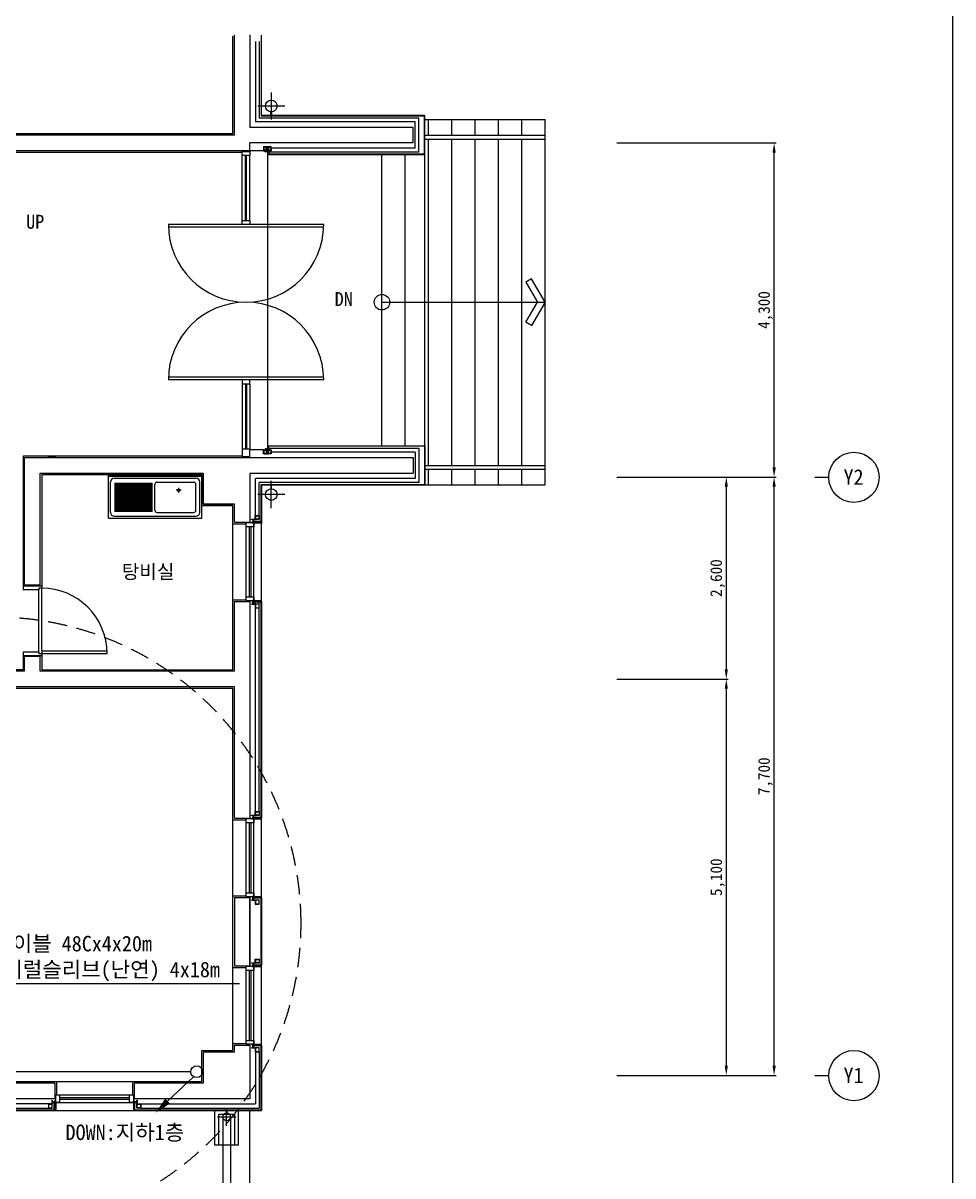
# Model space of a CAD drawing. Header units: millimetres. Extents: x -3836 to 39287, y 33494 to 72930.
# Drawn here: x 23993 to 35964, y 47295 to 62132 of the extents above; entities that cross this region are included whole.
import ezdxf
from ezdxf.enums import TextEntityAlignment as Align

# ---------------------------------------------------------------- set-up
doc = ezdxf.new("R2010")
doc.units = ezdxf.units.MM
doc.linetypes.add('HIDDEN', pattern=[0.375, 0.25, -0.125])
for name, color, linetype in [('ED-LINE-SYMB', 3, 'Continuous'), ('TN-LEAT', 3, 'Continuous'), ('TN-TABL-LIN1', 4, 'Continuous'), ('TZ-BASE', 253, 'Continuous'), ('TZ-DIMS', 1, 'Continuous'), ('TZ-LEAL', 1, 'Continuous'), ('TZ-LEAT', 3, 'Continuous')]:
    doc.layers.add(name, color=color, linetype=linetype)
doc.layers.add('TX-PAPR', color=2, linetype='Continuous', plot=False)
doc.styles.get("Standard").update_dxf_attribs({"font": 'GulimChe.ttf'})
doc.dimstyles.new('D50', dxfattribs={"dimscale": 50, "dimtxt": 3, "dimasz": 2.5, "dimexe": 0.5, "dimexo": 0.5, "dimgap": 0.5, "dimtad": 1, "dimdec": 0, "dimzin": 1, "dimdsep": 46, "dimlunit": 6, "dimtxsty": 'Standard', "dimcen": 1, "dimclrd": 1, "dimclre": 1, "dimclrt": 3, "dimadec": 0, "dimazin": 0, "dimtfac": 1, "dimtdec": 0, "dimtix": 1, "dimtmove": 2, "dimatfit": 3, "dimfxl": 0, "dimtvp": 2, "dimlwd": -1, "dimlwe": -1, "dimarcsym": 0})

# ---------------------------------------------------------------- blocks, each defined once
blk = doc.blocks.new('*D1906')
at = {"layer": 'DEFPOINTS', "color": 0, "ltscale": 0.1}
for p in [(31614, 56289), (33662, 56289), (31614, 48589)]:
    blk.add_point(p, dxfattribs=at)
at = {"layer": 'TZ-DIMS', "color": 1, "ltscale": 0.1}
for p, q in [((31639, 56289), (33687, 56289)), ((33662, 48714), (33662, 56164)), ((31639, 48589), (33687, 48589))]:
    blk.add_line(p, q, dxfattribs=at)
for points in [[(33641, 56164), (33683, 56164), (33662, 56289)], [(33641, 48714), (33683, 48714), (33662, 48589)]]:
    blk.add_solid(points, dxfattribs=at)
at = {"layer": 'TZ-DIMS', "color": 3, "ltscale": 0.1, "insert": (33551, 52439), "char_height": 150, "attachment_point": 5, "rotation": 90}
blk.add_mtext('7,700', dxfattribs=at)
blk = doc.blocks.new('*D1907')
at = {"layer": 'DEFPOINTS', "color": 0, "ltscale": 0.1}
for p in [(31614, 60589), (33662, 60589), (31614, 56289)]:
    blk.add_point(p, dxfattribs=at)
at = {"layer": 'TZ-DIMS', "color": 1, "ltscale": 0.1}
for p, q in [((31639, 60589), (33687, 60589)), ((33662, 56414), (33662, 60464)), ((31639, 56289), (33687, 56289))]:
    blk.add_line(p, q, dxfattribs=at)
for points in [[(33641, 60464), (33683, 60464), (33662, 60589)], [(33641, 56414), (33683, 56414), (33662, 56289)]]:
    blk.add_solid(points, dxfattribs=at)
at = {"layer": 'TZ-DIMS', "color": 3, "ltscale": 0.1, "insert": (33551, 58439), "char_height": 150, "attachment_point": 5, "rotation": 90}
blk.add_mtext('4,300', dxfattribs=at)
blk = doc.blocks.new('*D1918')
at = {"layer": 'DEFPOINTS', "color": 0, "ltscale": 0.1}
for p in [(31614, 56289), (31614, 53689), (33046, 53689)]:
    blk.add_point(p, dxfattribs=at)
at = {"layer": 'TZ-DIMS', "color": 1, "ltscale": 0.1}
for p, q in [((31639, 56289), (33071, 56289)), ((33046, 56164), (33046, 53814)), ((31639, 53689), (33071, 53689))]:
    blk.add_line(p, q, dxfattribs=at)
for points in [[(33026, 56164), (33067, 56164), (33046, 56289)], [(33026, 53814), (33067, 53814), (33046, 53689)]]:
    blk.add_solid(points, dxfattribs=at)
at = {"layer": 'TZ-DIMS', "color": 3, "ltscale": 0.1, "insert": (32935, 54989), "char_height": 150, "attachment_point": 5, "rotation": 90}
blk.add_mtext('2,600', dxfattribs=at)
blk = doc.blocks.new('*D1919')
at = {"layer": 'DEFPOINTS', "color": 0, "ltscale": 0.1}
for p in [(31614, 53689), (33046, 48589), (33046, 48589)]:
    blk.add_point(p, dxfattribs=at)
at = {"layer": 'TZ-DIMS', "color": 1, "ltscale": 0.1}
for p, q in [((31639, 53689), (33071, 53689)), ((33046, 53564), (33046, 48714))]:
    blk.add_line(p, q, dxfattribs=at)
for points in [[(33026, 53564), (33067, 53564), (33046, 53689)], [(33026, 48714), (33067, 48714), (33046, 48589)]]:
    blk.add_solid(points, dxfattribs=at)
at = {"layer": 'TZ-DIMS', "color": 3, "ltscale": 0.1, "insert": (32935, 51139), "char_height": 150, "attachment_point": 5, "rotation": 90}
blk.add_mtext('5,100', dxfattribs=at)
blk = doc.blocks.new('EZUT121')
at = {"color": 0, "linetype": 'ByBlock', "lineweight": -2}
blk.add_line((-0.36, -0.53), (-4.12, -4.08), dxfattribs=at)
blk.add_lwpolyline([(-4.4, -4.4, 0, 0.745, 0), (-3.12, -3.14, 0.745, 0.745, 0)], format="xyseb", dxfattribs=at)
blk.add_circle((0, 0), 0.635, dxfattribs=at)

msp = doc.modelspace()

# ---------------------------------------------------------------- linework, layer by layer
at = {"layer": 'TN-TABL-LIN1', "flags": 128}
msp.add_lwpolyline([(26152.5, 48636.1), (20978.5, 48636.1, -0.4142136), (20928.5, 48686.1), (20928.5, 49251.4)], format="xyb", dxfattribs=at)
at = {"layer": 'TX-PAPR'}
msp.add_lwpolyline([(-3835.8, 41684.2), (35964.2, 41684.2), (35964.2, 67484.2), (-3835.8, 67484.2)], close=True, dxfattribs=at)
at = {"layer": 'TZ-BASE'}
for p, q in [((26693.5, 60709.4), (26693.1, 61965.4)), ((26713.5, 60689.4), (26713.1, 61979.4)), ((26913.1, 61979.4), (26913.5, 60789.4)), ((26983.5, 61894.4), (26983.9, 60859.4)), ((27033.5, 61894.4), (27033.9, 60909.4)), ((27059.1, 61970.4), (27059.5, 60937)), ((27063.5, 60941), (27063.1, 61974.4)), ((27188.5, 61239.4), (27188.5, 60889.4)), ((27363.5, 61064.4), (27013.5, 61064.4)), ((29039.5, 60859.4), (26983.9, 60859.4)), ((29089.5, 60909.4), (27033.9, 60909.4)), ((27059.5, 60937), (29159.5, 60937)), ((27063.5, 60941), (29163.5, 60941)), ((29039.5, 60522.6), (29039.5, 60859.4)), ((29089.5, 60472.6), (29089.5, 60909.4)), ((29159.5, 60445), (29159.5, 60937)), ((29159.5, 60889.4), (30713.5, 60889.4)), ((29163.5, 60441), (29163.5, 60941)), ((29213.5, 60689.4), (29213.5, 60889.4)), ((29513.5, 60689.4), (29513.5, 60889.4)), ((29813.5, 60689.4), (29813.5, 60889.4)), ((30113.5, 60689.4), (30113.5, 60889.4)), ((30413.5, 60689.4), (30413.5, 60889.4)), ((30713.5, 56189.4), (30713.5, 60889.4)), ((16913.5, 60709.4), (26693.5, 60709.4)), ((26713.5, 60689.4), (16923.5, 60689.4)), ((29013.5, 60789.4), (26913.5, 60789.4)), ((29013.5, 60589.4), (29013.5, 60789.4)), ((29163.5, 60689.4), (30713.5, 60689.4)), ((29013.5, 60589.4), (26913.5, 60589.4)), ((26913.5, 60489.4), (26913.5, 60589.4)), ((27188.8, 60539.4), (27088.8, 60539.4)), ((27088.8, 60539.4), (27088.8, 60489.4)), ((27090.8, 60519.4), (27090.8, 60539.4)), ((27090.8, 60539.4), (27110.8, 60539.4)), ((27090.8, 60537.4), (27090.8, 60491.4)), ((27110.8, 60536.4), (27093.8, 60536.4)), ((27093.8, 60536.4), (27093.8, 60519.4)), ((27110.8, 60539.4), (27110.8, 60536.4)), ((27124.7, 60476), (27124.7, 60539.4)), ((27124.7, 60539.4), (27152.9, 60539.4)), ((27151.3, 60537.8), (27126.3, 60537.8)), ((27126.3, 60537.8), (27126.3, 60474.4)), ((27138.8, 60539.4), (27138.8, 56591)), ((27151.3, 60474.4), (27151.3, 60537.8)), ((27152.9, 60539.4), (27152.9, 60476)), ((27186.8, 60539.4), (27166.8, 60539.4)), ((27166.8, 60539.4), (27166.8, 60536.4)), ((27166.8, 60536.4), (27183.8, 60536.4)), ((27183.8, 60536.4), (27183.8, 60519.4)), ((27186.8, 60519.4), (27186.8, 60539.4)), ((27186.8, 60491.4), (27186.8, 60537.4)), ((27188.8, 60489.4), (27188.8, 60539.4)), ((29163.5, 60639.4), (30713.5, 60639.4)), ((29213.5, 56439.4), (29213.5, 60639.4)), ((29513.5, 56439.4), (29513.5, 60639.4)), ((29813.5, 56439.4), (29813.5, 60639.4)), ((30113.5, 56439.4), (30113.5, 60639.4)), ((30413.5, 56439.4), (30413.5, 60639.4)), ((16913.5, 60469.4), (26813.5, 60469.4)), ((26913.5, 60489.4), (16923.5, 60489.4)), ((26813.5, 60429.4), (26813.5, 60479.4)), ((26813.5, 60479.4), (26913.5, 60479.4)), ((26813.5, 59589.4), (26813.5, 60429.4)), ((26913.5, 60429.4), (26813.5, 60429.4)), ((26858.5, 59589.4), (26858.5, 60429.4)), ((26868.5, 59589.4), (26868.5, 60429.4)), ((26913.5, 60489.4), (26913.5, 60469.4)), ((27111.3, 60489.4), (26913.5, 60489.4)), ((26913.5, 60479.4), (26913.5, 60429.4)), ((26913.5, 59589.4), (26913.5, 60429.4)), ((27088.8, 60489.4), (27124.7, 60489.4)), ((27093.8, 60519.4), (27090.8, 60519.4)), ((27090.8, 60511.4), (27090.8, 60491.4)), ((27093.8, 60511.4), (27090.8, 60511.4)), ((27090.8, 60491.4), (27110.8, 60491.4)), ((27090.8, 60491.4), (27124.7, 60491.4)), ((27093.8, 60494.4), (27093.8, 60511.4)), ((27110.8, 60494.4), (27093.8, 60494.4)), ((27110.8, 60491.4), (27110.8, 60494.4)), ((27111.3, 60474.4), (27111.3, 60489.4)), ((27111.3, 60489.4), (27112.9, 60489.4)), ((27126.3, 60474.4), (27111.3, 60474.4)), ((27112.9, 60489.4), (27112.9, 60476)), ((27112.9, 60476), (27124.7, 60476)), ((27166.3, 60474.4), (27151.3, 60474.4)), ((27151.3, 60474.4), (27151.3, 60441)), ((27155.3, 60474.4), (27151.3, 60474.4)), ((27151.3, 60441), (29163.5, 60441)), ((27152.9, 60491.4), (27186.8, 60491.4)), ((27152.9, 60489.4), (27188.8, 60489.4)), ((27152.9, 60476), (27164.7, 60476)), ((27155.3, 60474.4), (27155.3, 60445)), ((29089.5, 60472.6), (27155.3, 60472.6)), ((29159.5, 60445), (27155.3, 60445)), ((27164.7, 60489.4), (27166.3, 60489.4)), ((27164.7, 60476), (27164.7, 60489.4)), ((27166.3, 60489.4), (27166.3, 60474.4)), ((27166.8, 60491.4), (27166.8, 60494.4)), ((27166.8, 60494.4), (27183.8, 60494.4)), ((27186.8, 60491.4), (27166.8, 60491.4)), ((27183.8, 60519.4), (27186.8, 60519.4)), ((27183.8, 60494.4), (27183.8, 60511.4)), ((27183.8, 60511.4), (27186.8, 60511.4)), ((27186.8, 60511.4), (27186.8, 60491.4)), ((29039.5, 60522.6), (27188.8, 60522.6)), ((28613.5, 56689.4), (28613.5, 60441)), ((28913.5, 56689.4), (28913.5, 60441)), ((27863.5, 59539.4), (25863.5, 59539.4)), ((27863.5, 59504.4), (25863.5, 59504.4)), ((26813.5, 59589.4), (26913.5, 59589.4)), ((26813.5, 59539.4), (26813.5, 59589.4)), ((26913.5, 59539.4), (26813.5, 59539.4)), ((26913.5, 59589.4), (26913.5, 59539.4)), ((30540.5, 58839.1), (30466, 58796.1)), ((30466, 58796.1), (30614.5, 58538.8)), ((30713.5, 58539.4), (30540.5, 58839.1)), ((28613.5, 58539.4), (30713.5, 58539.4)), ((30466, 58282.8), (30614.5, 58540)), ((30713.5, 58539.4), (30540.5, 58239.8)), ((30540.5, 58239.8), (30466, 58282.8)), ((27863.5, 57574.4), (25863.5, 57574.4)), ((27863.5, 57539.4), (25863.5, 57539.4)), ((26913.5, 57539.4), (26813.5, 57539.4)), ((26813.5, 57539.4), (26813.5, 57489.4)), ((26813.5, 57489.4), (26813.5, 56649.4)), ((26813.5, 57489.4), (26913.5, 57489.4)), ((26858.5, 57489.4), (26858.5, 56649.4)), ((26868.5, 57489.4), (26868.5, 56649.4)), ((26913.5, 57489.4), (26913.5, 57539.4)), ((26913.5, 57489.4), (26913.5, 56649.4)), ((27151.3, 56689.4), (29163.5, 56689.4)), ((27151.3, 56654.4), (27151.3, 56689.4)), ((29159.5, 56685.4), (27155.3, 56685.4)), ((27155.3, 56654.4), (27155.3, 56685.4)), ((29159.5, 56685.4), (29159.5, 56193.4)), ((29163.5, 56689.4), (29163.5, 56189.4)), ((26813.5, 56559.4), (23993.5, 56559.4)), ((23993.5, 56559.4), (23993.5, 54889.4)), ((24013.5, 54899.4), (24013.5, 56539.4)), ((24013.5, 56539.4), (29013.5, 56539.4)), ((24313.5, 56559.4), (24413.5, 56559.4)), ((26913.5, 56649.4), (26813.5, 56649.4)), ((26813.5, 56649.4), (26813.5, 56549.4)), ((26913.5, 56549.4), (26813.5, 56549.4)), ((26913.5, 56549.4), (26913.5, 56649.4)), ((27088.8, 56639.4), (26913.5, 56639.4)), ((27088.8, 56589.4), (27088.8, 56639.4)), ((27088.8, 56639.4), (27124.7, 56639.4)), ((27188.8, 56589.4), (27088.8, 56589.4)), ((27090.8, 56617.4), (27090.8, 56637.4)), ((27090.8, 56637.4), (27110.8, 56637.4)), ((27090.8, 56591.4), (27090.8, 56637.4)), ((27090.8, 56637.4), (27124.7, 56637.4)), ((27093.8, 56617.4), (27090.8, 56617.4)), ((27090.8, 56609.4), (27090.8, 56589.4)), ((27093.8, 56609.4), (27090.8, 56609.4)), ((27090.8, 56589.4), (27110.8, 56589.4)), ((27110.8, 56634.4), (27093.8, 56634.4)), ((27093.8, 56634.4), (27093.8, 56617.4)), ((27093.8, 56592.4), (27093.8, 56609.4)), ((27110.8, 56592.4), (27093.8, 56592.4)), ((27110.8, 56637.4), (27110.8, 56634.4)), ((27110.8, 56589.4), (27110.8, 56592.4)), ((27126.3, 56654.4), (27111.3, 56654.4)), ((27111.3, 56654.4), (27111.3, 56639.4)), ((27111.3, 56639.4), (27112.9, 56639.4)), ((27112.9, 56639.4), (27112.9, 56652.8)), ((27112.9, 56652.8), (27124.7, 56652.8)), ((27124.7, 56652.8), (27124.7, 56589.4)), ((27124.7, 56589.4), (27152.9, 56589.4)), ((27126.3, 56591), (27126.3, 56654.4)), ((27151.3, 56591), (27126.3, 56591)), ((27166.3, 56654.4), (27151.3, 56654.4)), ((27151.3, 56654.4), (27151.3, 56591)), ((27155.3, 56654.4), (27151.3, 56654.4)), ((27152.9, 56589.4), (27152.9, 56652.8)), ((27152.9, 56652.8), (27164.7, 56652.8)), ((27152.9, 56639.4), (27188.8, 56639.4)), ((27152.9, 56637.4), (27186.8, 56637.4)), ((29089.5, 56657.8), (27155.3, 56657.8)), ((27164.7, 56652.8), (27164.7, 56639.4)), ((27164.7, 56639.4), (27166.3, 56639.4)), ((27166.3, 56639.4), (27166.3, 56654.4)), ((27186.8, 56637.4), (27166.8, 56637.4)), ((27166.8, 56637.4), (27166.8, 56634.4)), ((27166.8, 56634.4), (27183.8, 56634.4)), ((27166.8, 56589.4), (27166.8, 56592.4)), ((27166.8, 56592.4), (27183.8, 56592.4)), ((27186.8, 56589.4), (27166.8, 56589.4)), ((27183.8, 56634.4), (27183.8, 56617.4)), ((27183.8, 56617.4), (27186.8, 56617.4)), ((27183.8, 56592.4), (27183.8, 56609.4)), ((27183.8, 56609.4), (27186.8, 56609.4)), ((27186.8, 56617.4), (27186.8, 56637.4)), ((27186.8, 56637.4), (27186.8, 56591.4)), ((27186.8, 56609.4), (27186.8, 56589.4)), ((27188.8, 56639.4), (27188.8, 56589.4)), ((29039.5, 56607.8), (27188.8, 56607.8)), ((29013.5, 56539.4), (29013.5, 56339.4)), ((29039.5, 56607.8), (29039.5, 56271)), ((29089.5, 56657.8), (29089.5, 56221)), ((29163.5, 56439.4), (30713.5, 56439.4)), ((29163.5, 56389.4), (30713.5, 56389.4)), ((29213.5, 56189.4), (29213.5, 56389.4)), ((29513.5, 56189.4), (29513.5, 56389.4)), ((29813.5, 56189.4), (29813.5, 56389.4)), ((30113.5, 56189.4), (30113.5, 56389.4)), ((30413.5, 56189.4), (30413.5, 56389.4)), ((24213.5, 54899.4), (24213.5, 56339.4)), ((24213.5, 56339.4), (26313.5, 56339.4)), ((26293.5, 56319.4), (24233.5, 56319.4)), ((24233.5, 56319.4), (24233.5, 54889.4)), ((25093.5, 55759.4), (25093.5, 56319.4)), ((25093.5, 56319.4), (26293.5, 56319.4)), ((25093.5, 56299.4), (26293.5, 56299.4)), ((25168.5, 56274.4), (26218.5, 56274.4)), ((26293.5, 55919.4), (26293.5, 56319.4)), ((26293.5, 55759.4), (26293.5, 56319.4)), ((26313.5, 56339.4), (26313.5, 55939.4)), ((26913.5, 56339.4), (26913.5, 55709.4)), ((26913.5, 56339.4), (29013.5, 56339.4)), ((29039.5, 56271), (26983.9, 56271)), ((26983.9, 55744.4), (26983.9, 56271)), ((27188.5, 55889.4), (27188.5, 56239.4)), ((25118.5, 55834.4), (25118.5, 56224.4)), ((25168.5, 56209.4), (25660.5, 56209.4)), ((25168.5, 56194.4), (25660.5, 56194.4)), ((25168.5, 56179.4), (25660.5, 56179.4)), ((25168.5, 56164.4), (25660.5, 56164.4)), ((25168.5, 56149.4), (25660.5, 56149.4)), ((25168.5, 56134.4), (25660.5, 56134.4)), ((25168.5, 56119.4), (25660.5, 56119.4)), ((25168.5, 56104.4), (25660.5, 56104.4)), ((25168.5, 56089.4), (25660.5, 56089.4)), ((25690.5, 55862.4), (25690.5, 56196.4)), ((25718.5, 56224.4), (26190.5, 56224.4)), ((26027.3, 56120.3), (25965.2, 56120.3)), ((25996.8, 56089.2), (25996.8, 56151.2)), ((26218.5, 55862.4), (26218.5, 56196.4)), ((26268.5, 55834.4), (26268.5, 56224.4)), ((29089.5, 56221), (27033.9, 56221)), ((27033.9, 55744.4), (27033.9, 56221)), ((27059.5, 56193.4), (29159.5, 56193.4)), ((27059.5, 55718.4), (27059.5, 56193.4)), ((27063.5, 56189.4), (29163.5, 56189.4)), ((27063.5, 56189.4), (27063.5, 55689.4)), ((29163.5, 56189.4), (30713.5, 56189.4)), ((25168.5, 56074.4), (25660.5, 56074.4)), ((25168.5, 56059.4), (25660.5, 56059.4)), ((25168.5, 56044.4), (25660.5, 56044.4)), ((25168.5, 56029.4), (25660.5, 56029.4)), ((25168.5, 56014.4), (25660.5, 56014.4)), ((25168.5, 55999.4), (25660.5, 55999.4)), ((25168.5, 55984.4), (25660.5, 55984.4)), ((25168.5, 55969.4), (25660.5, 55969.4)), ((25168.5, 55954.4), (25660.5, 55954.4)), ((25168.5, 55939.4), (25660.5, 55939.4)), ((26313.5, 55939.4), (26713.5, 55939.4)), ((26713.5, 55709.4), (26713.5, 55939.4)), ((27363.5, 56064.4), (27013.5, 56064.4)), ((25168.5, 55924.4), (25660.5, 55924.4)), ((25168.5, 55909.4), (25660.5, 55909.4)), ((25168.5, 55894.4), (25660.5, 55894.4)), ((25168.5, 55879.4), (25660.5, 55879.4)), ((25168.5, 55864.4), (25660.5, 55864.4)), ((25168.5, 55849.4), (25660.5, 55849.4)), ((25718.5, 55834.4), (26190.5, 55834.4)), ((26693.5, 55919.4), (26293.5, 55919.4)), ((26693.5, 55919.3), (26293.5, 55919.4)), ((26693.5, 55689.4), (26693.5, 55919.4)), ((26981.6, 55747.7), (26981.6, 55794.4)), ((26981.6, 55794.4), (26983.9, 55794.4)), ((26983.9, 55794.4), (27033.9, 55794.4)), ((26983.9, 55744.4), (26983.9, 55794.4)), ((26983.9, 55794.4), (26983.9, 55746.4)), ((26986.2, 55792.1), (27031.6, 55792.1)), ((26986.2, 55746.7), (26986.2, 55792.1)), ((27031.6, 55792.1), (27031.6, 55746.7)), ((27033.9, 55794.4), (27033.9, 55744.4)), ((25093.5, 55759.4), (26293.5, 55759.4)), ((25168.5, 55784.4), (26218.5, 55784.4)), ((26693.5, 53809.4), (26693.5, 55689.4)), ((26693.5, 55689.4), (26863.9, 55689.4)), ((26713.5, 55709.4), (26913.5, 55709.4)), ((26863.9, 54699.4), (26863.9, 55699.4)), ((26863.9, 55649.4), (26863.9, 55699.4)), ((26963.9, 55699.4), (26863.9, 55699.4)), ((26963.9, 55649.4), (26863.9, 55649.4)), ((26901.9, 55649.4), (26901.9, 54749.4)), ((26925.9, 55649.4), (26925.9, 54749.4)), ((26933.9, 55744.4), (26933.9, 55746.7)), ((26933.9, 55746.7), (26980.6, 55746.7)), ((26981.9, 55744.4), (26933.9, 55744.4)), ((26942.9, 55702.4), (26942.9, 55711.4)), ((26945.9, 55714.4), (26952.9, 55714.4)), ((26952.9, 55699.4), (26945.9, 55699.4)), ((26946.8, 55743.2), (26946.7, 55742.2)), ((26946.7, 55742.2), (26956.5, 55740.5)), ((26956.7, 55741.5), (26946.8, 55743.2)), ((26959.4, 55744.4), (26947.9, 55744.4)), ((26947.9, 55744.4), (26947.9, 55742.9)), ((26947.9, 55742.9), (26957.9, 55742.9)), ((26950.7, 55739.5), (26950.6, 55738.5)), ((26951.7, 55739.3), (26950.7, 55739.5)), ((26951.6, 55738.3), (26951.7, 55739.3)), ((26953.9, 55733.9), (26952.4, 55732.9)), ((26952.4, 55732.9), (26952.4, 55725.9)), ((26952.4, 55725.9), (26953.9, 55724.9)), ((26957.9, 55736.9), (26953.9, 55736.9)), ((26953.9, 55736.9), (26953.9, 55714.9)), ((26953.9, 55731.4), (26959.4, 55731.4)), ((26953.9, 55727.4), (26959.4, 55727.4)), ((26954.4, 55714.4), (27063.5, 55714.4)), ((26955.9, 55711.4), (26955.9, 55702.4)), ((26956.5, 55740.5), (26956.7, 55741.5)), ((26957.9, 55742.9), (26957.9, 55718.4)), ((26957.9, 55718.4), (26957.9, 55736.9)), ((27059.5, 55718.4), (26957.9, 55718.4)), ((26957.9, 55718.4), (26969.4, 55718.4)), ((26959.4, 55719.9), (26959.4, 55744.4)), ((26969.4, 55719.9), (26959.4, 55719.9)), ((26963.9, 54699.4), (26963.9, 55699.4)), ((26963.9, 55699.4), (26963.9, 55649.4)), ((26963.9, 55699.4), (27013.5, 55699.4)), ((26964.2, 55699.4), (27063.5, 55699.4)), ((26969.4, 55718.4), (26969.4, 55719.9)), ((27033.9, 55744.4), (26983.9, 55744.4)), ((27031.6, 55746.7), (26986.2, 55746.7)), ((27063.5, 54684.4), (27063.5, 55714.4)), ((24213.5, 54899.4), (24013.5, 54899.4)), ((23993.5, 54889.4), (24233.5, 54889.4)), ((23993.5, 54889.4), (23993.5, 54839.5)), ((24197.6, 54839.5), (23993.5, 54839.5)), ((24197.6, 54860), (24197.6, 54839.5)), ((24233.5, 54860), (24197.6, 54860)), ((24197.6, 54860), (24197.6, 54839.5)), ((24197.6, 54039.3), (24197.6, 54839.5)), ((24233.5, 54889.4), (24233.5, 54860)), ((24233.5, 54054), (24233.5, 54860)), ((26863.9, 54699.4), (26863.9, 54749.4)), ((26863.9, 54749.4), (26963.9, 54749.4)), ((26963.9, 54749.4), (26963.9, 54699.4)), ((26693.5, 54709.4), (26863.9, 54709.4)), ((26713.5, 53789.4), (26713.5, 54689.4)), ((26713.5, 54689.4), (26913.5, 54689.4)), ((26863.9, 54699.4), (26963.9, 54699.4)), ((26913.5, 54689.4), (26913.5, 51899.4)), ((26981.9, 54654.4), (26933.9, 54654.4)), ((26933.9, 54654.4), (26933.9, 54652.1)), ((26933.9, 54652.1), (26980.6, 54652.1)), ((26942.9, 54696.4), (26942.9, 54687.4)), ((26952.9, 54699.4), (26945.9, 54699.4)), ((26945.9, 54684.4), (26952.9, 54684.4)), ((26946.7, 54656.6), (26956.5, 54658.4)), ((26946.8, 54655.6), (26946.7, 54656.6)), ((26956.7, 54657.4), (26946.8, 54655.6)), ((26947.9, 54654.4), (26947.9, 54655.9)), ((26947.9, 54655.9), (26957.9, 54655.9)), ((26959.4, 54654.4), (26947.9, 54654.4)), ((26950.7, 54659.4), (26950.6, 54660.4)), ((26951.7, 54659.5), (26950.7, 54659.4)), ((26951.6, 54660.5), (26951.7, 54659.5)), ((26952.4, 54672.9), (26953.9, 54673.9)), ((26952.4, 54665.9), (26952.4, 54672.9)), ((26953.9, 54664.9), (26952.4, 54665.9)), ((26953.9, 54661.9), (26953.9, 54683.9)), ((26953.9, 54671.4), (26959.4, 54671.4)), ((26953.9, 54667.4), (26959.4, 54667.4)), ((26957.9, 54661.9), (26953.9, 54661.9)), ((26954.4, 54684.4), (27063.5, 54684.4)), ((26955.9, 54687.4), (26955.9, 54696.4)), ((26956.5, 54658.4), (26956.7, 54657.4)), ((27059.5, 54680.4), (26957.9, 54680.4)), ((26957.9, 54680.4), (26957.9, 54661.9)), ((26957.9, 54655.9), (26957.9, 54680.4)), ((26957.9, 54680.4), (26969.4, 54680.4)), ((26969.4, 54678.9), (26959.4, 54678.9)), ((26959.4, 54678.9), (26959.4, 54654.4)), ((26963.9, 54699.4), (27013.5, 54699.4)), ((26963.9, 54699.4), (27063.5, 54699.4)), ((26969.4, 54680.4), (26969.4, 54678.9)), ((26981.6, 54651.1), (26981.6, 54604.4)), ((26981.6, 54604.4), (26983.9, 54604.4)), ((26983.9, 51984.4), (26983.9, 54689.4)), ((27033.9, 54654.4), (26983.9, 54654.4)), ((26983.9, 54654.4), (26983.9, 54604.4)), ((26983.9, 54604.4), (26983.9, 54652.4)), ((26983.9, 54604.4), (27033.9, 54604.4)), ((27031.6, 54652.1), (26986.2, 54652.1)), ((26986.2, 54652.1), (26986.2, 54606.7)), ((26986.2, 54606.7), (27031.6, 54606.7)), ((27031.6, 54606.7), (27031.6, 54652.1)), ((27033.9, 51984.4), (27033.9, 54689.4)), ((27033.9, 54604.4), (27033.9, 54654.4)), ((27059.5, 51908.4), (27059.5, 54689.4)), ((27063.5, 54689.4), (27063.5, 51904.4)), ((23993.5, 54039.3), (23993.5, 53989.4)), ((23993.5, 54039.3), (24197.6, 54039.3)), ((24197.6, 54039.3), (24197.6, 54018.8)), ((24197.6, 54018.8), (24233.5, 54018.8)), ((24233.5, 54054), (25074, 54054)), ((24233.5, 54054), (24233.5, 54018.8)), ((24233.5, 54018.8), (25074.8, 54018.8)), ((24233.5, 54018.8), (24233.5, 53989.4)), ((24233.5, 53989.4), (23993.5, 53989.4)), ((23993.5, 53989.4), (23993.5, 53809.4)), ((24213.5, 53979.4), (24013.5, 53979.4)), ((24013.5, 53789.4), (24013.5, 53979.4)), ((24213.5, 53789.4), (24213.5, 53979.4)), ((24233.5, 53989.4), (24233.5, 53809.4)), ((23993.5, 53809.4), (22113.5, 53809.4)), ((24013.5, 53789.4), (22123.5, 53789.4)), ((26713.5, 53789.4), (24213.5, 53789.4)), ((24233.5, 53809.4), (26693.5, 53809.4)), ((26693.5, 53569.4), (22113.5, 53569.4)), ((26713.5, 53589.4), (22123.5, 53589.4)), ((26693.5, 48999.4), (26693.5, 53569.4)), ((26713.5, 51899.4), (26713.5, 53589.4)), ((26933.9, 51934.4), (26933.9, 51936.7)), ((26933.9, 51936.7), (26980.6, 51936.7)), ((26981.9, 51934.4), (26933.9, 51934.4)), ((26946.8, 51933.2), (26946.7, 51932.2)), ((26946.7, 51932.2), (26956.5, 51930.5)), ((26956.7, 51931.5), (26946.8, 51933.2)), ((26959.4, 51934.4), (26947.9, 51934.4)), ((26947.9, 51934.4), (26947.9, 51932.9)), ((26947.9, 51932.9), (26957.9, 51932.9)), ((26956.5, 51930.5), (26956.7, 51931.5)), ((26957.9, 51932.9), (26957.9, 51908.4)), ((26959.4, 51909.9), (26959.4, 51934.4)), ((26981.6, 51937.7), (26981.6, 51984.4)), ((26981.6, 51984.4), (26983.9, 51984.4)), ((26983.9, 51984.4), (27033.9, 51984.4)), ((26983.9, 51934.4), (26983.9, 51984.4)), ((26983.9, 51984.4), (26983.9, 51936.4)), ((27033.9, 51934.4), (26983.9, 51934.4)), ((26986.2, 51982.1), (27031.6, 51982.1)), ((26986.2, 51936.7), (26986.2, 51982.1)), ((27031.6, 51936.7), (26986.2, 51936.7)), ((27031.6, 51982.1), (27031.6, 51936.7)), ((27033.9, 51984.4), (27033.9, 51934.4)), ((26693.5, 51879.4), (26863.9, 51879.4)), ((26713.5, 51899.4), (26913.5, 51899.4)), ((26863.9, 50889.4), (26863.9, 51889.4)), ((26863.9, 51839.4), (26863.9, 51889.4)), ((26963.9, 51889.4), (26863.9, 51889.4)), ((26963.9, 51839.4), (26863.9, 51839.4)), ((26901.9, 51839.4), (26901.9, 50939.4)), ((26925.9, 51839.4), (26925.9, 50939.4)), ((26942.9, 51892.4), (26942.9, 51901.4)), ((26945.9, 51904.4), (26952.9, 51904.4)), ((26952.9, 51889.4), (26945.9, 51889.4)), ((26950.7, 51929.5), (26950.6, 51928.5)), ((26951.7, 51929.3), (26950.7, 51929.5)), ((26951.6, 51928.3), (26951.7, 51929.3)), ((26953.9, 51923.9), (26952.4, 51922.9)), ((26952.4, 51922.9), (26952.4, 51915.9)), ((26952.4, 51915.9), (26953.9, 51914.9)), ((26957.9, 51926.9), (26953.9, 51926.9)), ((26953.9, 51926.9), (26953.9, 51904.9)), ((26953.9, 51921.4), (26959.4, 51921.4)), ((26953.9, 51917.4), (26959.4, 51917.4)), ((26954.4, 51904.4), (27063.5, 51904.4)), ((26955.9, 51901.4), (26955.9, 51892.4)), ((26957.9, 51908.4), (26957.9, 51926.9)), ((27059.5, 51908.4), (26957.9, 51908.4)), ((26957.9, 51908.4), (26969.4, 51908.4)), ((26969.4, 51909.9), (26959.4, 51909.9)), ((26963.9, 50889.4), (26963.9, 51889.4)), ((26963.9, 51889.4), (26963.9, 51839.4)), ((26963.9, 51889.4), (27013.5, 51889.4)), ((26964.2, 51889.4), (27063.5, 51889.4)), ((26969.4, 51908.4), (26969.4, 51909.9)), ((27063.5, 50874.4), (27063.5, 51904.4)), ((26693.5, 50899.4), (26863.9, 50899.4)), ((26863.9, 50889.4), (26863.9, 50939.4)), ((26863.9, 50939.4), (26963.9, 50939.4)), ((26963.9, 50939.4), (26963.9, 50889.4)), ((26713.5, 50879.4), (26913.5, 50879.4)), ((26713.5, 50879.4), (26713.5, 49999.4)), ((26863.9, 50889.4), (26963.9, 50889.4)), ((26913.5, 49999.4), (26913.5, 50879.4)), ((26913.5, 50879.4), (26913.5, 49999.4)), ((26981.9, 50844.4), (26933.9, 50844.4)), ((26933.9, 50844.4), (26933.9, 50842.1)), ((26933.9, 50842.1), (26980.6, 50842.1)), ((26942.9, 50886.4), (26942.9, 50877.4)), ((26952.9, 50889.4), (26945.9, 50889.4)), ((26945.9, 50874.4), (26952.9, 50874.4)), ((26946.7, 50846.6), (26956.5, 50848.4)), ((26946.8, 50845.6), (26946.7, 50846.6)), ((26956.7, 50847.4), (26946.8, 50845.6)), ((26947.9, 50844.4), (26947.9, 50845.9)), ((26947.9, 50845.9), (26957.9, 50845.9)), ((26959.4, 50844.4), (26947.9, 50844.4)), ((26950.7, 50849.4), (26950.6, 50850.4)), ((26951.7, 50849.5), (26950.7, 50849.4)), ((26951.6, 50850.5), (26951.7, 50849.5)), ((26952.4, 50862.9), (26953.9, 50863.9)), ((26952.4, 50855.9), (26952.4, 50862.9)), ((26953.9, 50854.9), (26952.4, 50855.9)), ((26953.9, 50851.9), (26953.9, 50873.9)), ((26953.9, 50861.4), (26959.4, 50861.4)), ((26953.9, 50857.4), (26959.4, 50857.4)), ((26957.9, 50851.9), (26953.9, 50851.9)), ((26954.4, 50874.4), (27063.5, 50874.4)), ((26955.9, 50877.4), (26955.9, 50886.4)), ((26956.5, 50848.4), (26956.7, 50847.4)), ((27059.5, 50870.4), (26957.9, 50870.4)), ((26957.9, 50870.4), (26957.9, 50851.9)), ((26957.9, 50845.9), (26957.9, 50870.4)), ((26957.9, 50870.4), (26969.4, 50870.4)), ((26969.4, 50868.9), (26959.4, 50868.9)), ((26959.4, 50868.9), (26959.4, 50844.4)), ((26963.9, 50889.4), (27013.5, 50889.4)), ((26963.9, 50889.4), (27063.5, 50889.4)), ((26969.4, 50870.4), (26969.4, 50868.9)), ((26981.6, 50841.1), (26981.6, 50794.4)), ((26981.6, 50794.4), (26983.9, 50794.4)), ((27033.9, 50844.4), (26983.9, 50844.4)), ((26983.9, 50844.4), (26983.9, 50794.4)), ((26983.9, 50794.4), (26983.9, 50842.4)), ((26983.9, 50794.4), (27033.9, 50794.4)), ((27031.6, 50842.1), (26986.2, 50842.1)), ((26986.2, 50842.1), (26986.2, 50796.7)), ((26986.2, 50796.7), (27031.6, 50796.7)), ((27031.6, 50796.7), (27031.6, 50842.1)), ((27033.9, 50794.4), (27033.9, 50844.4)), ((27059.5, 50008.4), (27059.5, 50870.4)), ((27063.5, 50874.4), (27063.5, 50004.4)), ((26933.9, 50034.4), (26933.9, 50036.7)), ((26933.9, 50036.7), (26980.6, 50036.7)), ((26981.9, 50034.4), (26933.9, 50034.4)), ((26942.9, 49992.4), (26942.9, 50001.4)), ((26945.9, 50004.4), (26952.9, 50004.4)), ((26946.8, 50033.2), (26946.7, 50032.2)), ((26946.7, 50032.2), (26956.5, 50030.5)), ((26956.7, 50031.5), (26946.8, 50033.2)), ((26959.4, 50034.4), (26947.9, 50034.4)), ((26947.9, 50034.4), (26947.9, 50032.9)), ((26947.9, 50032.9), (26957.9, 50032.9)), ((26950.7, 50029.5), (26950.6, 50028.5)), ((26951.7, 50029.3), (26950.7, 50029.5)), ((26951.6, 50028.3), (26951.7, 50029.3)), ((26953.9, 50023.9), (26952.4, 50022.9)), ((26952.4, 50022.9), (26952.4, 50015.9)), ((26952.4, 50015.9), (26953.9, 50014.9)), ((26957.9, 50026.9), (26953.9, 50026.9)), ((26953.9, 50026.9), (26953.9, 50004.9)), ((26953.9, 50021.4), (26959.4, 50021.4)), ((26953.9, 50017.4), (26959.4, 50017.4)), ((26954.4, 50004.4), (27063.5, 50004.4)), ((26955.9, 50001.4), (26955.9, 49992.4)), ((26956.5, 50030.5), (26956.7, 50031.5)), ((26957.9, 50032.9), (26957.9, 50008.4)), ((26957.9, 50008.4), (26957.9, 50026.9)), ((27059.5, 50008.4), (26957.9, 50008.4)), ((26957.9, 50008.4), (26969.4, 50008.4)), ((26959.4, 50009.9), (26959.4, 50034.4)), ((26969.4, 50009.9), (26959.4, 50009.9)), ((26969.4, 50008.4), (26969.4, 50009.9)), ((26981.6, 50037.7), (26981.6, 50084.4)), ((26981.6, 50084.4), (26983.9, 50084.4)), ((26983.9, 50084.4), (27033.9, 50084.4)), ((26983.9, 50034.4), (26983.9, 50084.4)), ((26983.9, 50084.4), (26983.9, 50036.4)), ((27033.9, 50034.4), (26983.9, 50034.4)), ((26986.2, 50082.1), (27031.6, 50082.1)), ((26986.2, 50036.7), (26986.2, 50082.1)), ((27031.6, 50036.7), (26986.2, 50036.7)), ((27031.6, 50082.1), (27031.6, 50036.7)), ((27033.9, 50084.4), (27033.9, 50034.4)), ((27063.5, 48974.4), (27063.5, 50004.4)), ((26693.5, 49979.4), (26863.9, 49979.4)), ((26713.5, 49999.4), (26913.5, 49999.4)), ((26713.5, 49999.4), (26913.5, 49999.4)), ((26863.9, 48989.4), (26863.9, 49989.4)), ((26863.9, 49939.4), (26863.9, 49989.4)), ((26963.9, 49989.4), (26863.9, 49989.4)), ((26963.9, 49939.4), (26863.9, 49939.4)), ((26901.9, 49939.4), (26901.9, 49039.4)), ((26925.9, 49939.4), (26925.9, 49039.4)), ((26952.9, 49989.4), (26945.9, 49989.4)), ((26963.9, 48989.4), (26963.9, 49989.4)), ((26963.9, 49989.4), (26963.9, 49939.4)), ((26963.9, 49989.4), (27013.5, 49989.4)), ((26963.9, 49989.4), (27063.5, 49989.4)), ((26693.5, 48909.4), (26693.5, 48999.4)), ((26693.5, 48999.4), (26863.9, 48999.4)), ((26713.5, 48889.4), (26713.5, 48979.4)), ((26713.5, 48979.4), (26913.5, 48979.4)), ((26863.9, 48989.4), (26863.9, 49039.4)), ((26863.9, 49039.4), (26963.9, 49039.4)), ((26963.9, 48989.4), (26863.9, 48989.4)), ((26913.5, 48979.4), (26913.5, 48289.4)), ((26942.9, 48986.4), (26942.9, 48977.4)), ((26952.9, 48989.4), (26945.9, 48989.4)), ((26945.9, 48974.4), (26952.9, 48974.4)), ((26952.4, 48962.9), (26953.9, 48963.9)), ((26952.4, 48955.9), (26952.4, 48962.9)), ((26953.9, 48951.9), (26953.9, 48973.9)), ((26954.4, 48974.4), (27063.5, 48974.4)), ((26955.9, 48977.4), (26955.9, 48986.4)), ((27059.5, 48970.4), (26957.9, 48970.4)), ((26957.9, 48970.4), (26957.9, 48951.9)), ((26957.9, 48945.9), (26957.9, 48970.4)), ((26957.9, 48970.4), (26969.4, 48970.4)), ((26969.4, 48968.9), (26959.4, 48968.9)), ((26959.4, 48968.9), (26959.4, 48944.4)), ((26963.9, 49039.4), (26963.9, 48989.4)), ((26963.9, 48989.4), (27013.5, 48989.4)), ((26963.9, 48989.4), (27063.5, 48989.4)), ((26969.4, 48970.4), (26969.4, 48968.9)), ((27059.5, 48143.4), (27059.5, 48970.4)), ((27063.5, 48974.4), (27063.5, 48139.4)), ((26293.5, 48509.4), (26293.5, 48909.4)), ((26293.5, 48909.4), (26693.5, 48909.4)), ((26981.9, 48944.4), (26933.9, 48944.4)), ((26933.9, 48944.4), (26933.9, 48942.1)), ((26933.9, 48942.1), (26980.6, 48942.1)), ((26946.7, 48946.6), (26956.5, 48948.4)), ((26946.8, 48945.6), (26946.7, 48946.6)), ((26956.7, 48947.4), (26946.8, 48945.6)), ((26947.9, 48944.4), (26947.9, 48945.9)), ((26947.9, 48945.9), (26957.9, 48945.9)), ((26959.4, 48944.4), (26947.9, 48944.4)), ((26950.7, 48949.4), (26950.6, 48950.4)), ((26951.7, 48949.5), (26950.7, 48949.4)), ((26951.6, 48950.5), (26951.7, 48949.5)), ((26953.9, 48954.9), (26952.4, 48955.9)), ((26953.9, 48961.4), (26959.4, 48961.4)), ((26953.9, 48957.4), (26959.4, 48957.4)), ((26957.9, 48951.9), (26953.9, 48951.9)), ((26956.5, 48948.4), (26956.7, 48947.4)), ((26981.6, 48941.1), (26981.6, 48894.4)), ((26981.6, 48894.4), (26983.9, 48894.4)), ((27033.9, 48944.4), (26983.9, 48944.4)), ((26983.9, 48944.4), (26983.9, 48894.4)), ((26983.9, 48894.4), (26983.9, 48942.4)), ((26983.9, 48894.4), (27033.9, 48894.4)), ((26983.9, 48894.4), (26983.9, 48221.3)), ((27031.6, 48942.1), (26986.2, 48942.1)), ((26986.2, 48942.1), (26986.2, 48896.7)), ((26986.2, 48896.7), (27031.6, 48896.7)), ((27031.6, 48896.7), (27031.6, 48942.1)), ((27033.9, 48894.4), (27033.9, 48944.4)), ((27033.9, 48894.4), (27033.9, 48169)), ((20133.5, 48509.4), (26293.5, 48509.4)), ((24403.5, 48489.4), (23523.5, 48489.4)), ((24403.5, 48489.4), (24403.5, 48289.4)), ((24423.5, 48509.4), (24423.5, 48339.1)), ((25403.5, 48509.4), (25403.5, 48339.1)), ((26313.5, 48489.4), (25423.5, 48489.4)), ((25423.5, 48489.4), (25423.5, 48289.4)), ((24403.5, 48289.4), (23523.5, 48289.4)), ((24318.5, 48221.4), (23608.5, 48221.4)), ((24365.2, 48221.4), (24318.5, 48221.4)), ((24318.5, 48221.4), (24318.5, 48219.1)), ((24368.5, 48269.1), (24366.2, 48269.1)), ((24366.2, 48269.1), (24366.2, 48222.4)), ((24368.5, 48221.1), (24368.5, 48269.1)), ((24368.5, 48243.6), (24368.5, 48255.1)), ((24368.5, 48255.1), (24370, 48255.1)), ((24393, 48243.6), (24368.5, 48243.6)), ((24369.7, 48256.1), (24370.7, 48256.3)), ((24371.5, 48246.2), (24369.7, 48256.1)), ((24370, 48255.1), (24370, 48245.1)), ((24370, 48245.1), (24394.5, 48245.1)), ((24370.7, 48256.3), (24372.4, 48246.4)), ((24372.4, 48246.4), (24371.5, 48246.2)), ((24373.5, 48252.2), (24374.4, 48252.3)), ((24373.6, 48251.2), (24373.5, 48252.2)), ((24374.6, 48251.4), (24373.6, 48251.2)), ((24376, 48245.1), (24376, 48249.1)), ((24376, 48249.1), (24398, 48249.1)), ((24394.5, 48245.1), (24376, 48245.1)), ((24379, 48249.1), (24380, 48250.6)), ((24380, 48250.6), (24387, 48250.6)), ((24381.5, 48249.1), (24381.5, 48243.6)), ((24385.5, 48249.1), (24385.5, 48243.6)), ((24387, 48250.6), (24388, 48249.1)), ((24393, 48233.6), (24393, 48243.6)), ((24394.5, 48233.6), (24393, 48233.6)), ((24394.5, 48143.4), (24394.5, 48245.1)), ((24394.5, 48245.1), (24394.5, 48233.6)), ((24398.5, 48257.1), (24398.5, 48250.1)), ((24398.5, 48248.6), (24398.5, 48139.4)), ((24410.5, 48260.1), (24401.5, 48260.1)), ((24401.5, 48247.1), (24410.5, 48247.1)), ((24413.5, 48339.1), (25413.5, 48339.1)), ((24413.5, 48339.1), (24463.5, 48339.1)), ((24413.5, 48239.1), (24413.5, 48339.1)), ((24413.5, 48250.1), (24413.5, 48257.1)), ((24413.5, 48239.1), (25413.5, 48239.1)), ((24463.5, 48239.1), (24413.5, 48239.1)), ((24413.5, 48239.1), (24413.5, 48139.4)), ((24463.5, 48339.1), (24463.5, 48239.1)), ((25363.5, 48301.1), (24463.5, 48301.1)), ((25363.5, 48277.1), (24463.5, 48277.1)), ((25363.5, 48239.1), (25363.5, 48339.1)), ((25363.5, 48339.1), (25413.5, 48339.1)), ((25413.5, 48239.1), (25363.5, 48239.1)), ((25413.5, 48339.1), (25413.5, 48239.1)), ((25413.5, 48250.1), (25413.5, 48257.1)), ((25413.5, 48249.3), (25413.6, 48249.4)), ((25421.4, 48240.4), (25413.5, 48248.3)), ((25413.5, 48247.2), (25414.3, 48248)), ((25413.5, 48245.1), (25415.6, 48247.2)), ((25413.5, 48240.8), (25419.7, 48247.1)), ((25413.5, 48242.9), (25417.6, 48247.1)), ((25419.4, 48240.3), (25413.5, 48246.2)), ((25417.5, 48240.1), (25413.5, 48244.1)), ((25415.7, 48239.7), (25413.5, 48241.9)), ((25414.1, 48239.3), (25413.5, 48239.8)), ((25413.5, 48239.1), (25413.5, 48139.4)), ((25414.1, 48239.3), (25421.9, 48247.1)), ((25416.5, 48260.1), (25425.5, 48260.1)), ((25425.5, 48247.1), (25416.5, 48247.1)), ((25423.7, 48240.2), (25416.9, 48247.1)), ((25416.9, 48240), (25424, 48247.1)), ((25426.3, 48239.7), (25419, 48247.1)), ((25419.4, 48240.3), (25426.2, 48247.1)), ((25428.5, 48239.7), (25421.1, 48247.1)), ((25421.6, 48240.4), (25428.5, 48247.3)), ((25428.5, 48241.8), (25423.3, 48247.1)), ((26913.5, 48289.4), (25423.5, 48289.4)), ((25423.5, 48240.2), (25428.5, 48245.2)), ((25428.5, 48243.9), (25425.4, 48247.1)), ((25425.4, 48239.9), (25428.5, 48243.1)), ((25428.5, 48246), (25427.1, 48247.5)), ((25427.1, 48239.5), (25428.5, 48241)), ((25428.5, 48248.2), (25428.1, 48248.6)), ((25428.4, 48249.4), (25428.5, 48249.4)), ((25428.5, 48257.1), (25428.5, 48250.1)), ((25428.5, 48248.6), (25428.5, 48139.4)), ((25451, 48249.1), (25429, 48249.1)), ((25432.5, 48143.4), (25432.5, 48245.1)), ((25432.5, 48245.1), (25451, 48245.1)), ((25457, 48245.1), (25432.5, 48245.1)), ((25432.5, 48245.1), (25432.5, 48233.6)), ((25432.5, 48233.6), (25434, 48233.6)), ((25434, 48233.6), (25434, 48243.6)), ((25434, 48243.6), (25458.5, 48243.6)), ((25440, 48250.6), (25439, 48249.1)), ((25447, 48250.6), (25440, 48250.6)), ((25441.5, 48249.1), (25441.5, 48243.6)), ((25445.5, 48249.1), (25445.5, 48243.6)), ((25448, 48249.1), (25447, 48250.6)), ((25451, 48245.1), (25451, 48249.1)), ((25452.4, 48251.4), (25453.4, 48251.2)), ((25453.5, 48252.2), (25452.6, 48252.3)), ((25453.4, 48251.2), (25453.5, 48252.2)), ((25456.3, 48256.3), (25454.6, 48246.4)), ((25454.6, 48246.4), (25455.5, 48246.2)), ((25455.5, 48246.2), (25457.3, 48256.1)), ((25457.3, 48256.1), (25456.3, 48256.3)), ((25458.5, 48255.1), (25457, 48255.1)), ((25457, 48255.1), (25457, 48245.1)), ((25458.5, 48221.1), (25458.5, 48269.1)), ((25458.5, 48269.1), (25460.8, 48269.1)), ((25458.5, 48243.6), (25458.5, 48255.1)), ((25460.8, 48269.1), (25460.8, 48222.4)), ((25461.8, 48221.4), (25508.5, 48221.4)), ((25508.5, 48221.4), (25508.5, 48219.1)), ((25508.5, 48221.4), (26983.9, 48221.3)), ((23528.5, 48139.4), (24398.5, 48139.4)), ((24394.5, 48143.4), (23532.5, 48143.4)), ((23608.5, 48169.1), (24318.5, 48169.1)), ((24318.5, 48219.1), (24318.5, 48169.1)), ((24368.5, 48219.1), (24318.5, 48219.1)), ((24318.5, 48219.1), (24366.5, 48219.1)), ((24318.5, 48169.1), (24368.5, 48169.1)), ((24320.8, 48216.8), (24320.8, 48171.4)), ((24366.2, 48216.8), (24320.8, 48216.8)), ((24320.8, 48171.4), (24366.2, 48171.4)), ((24366.2, 48171.4), (24366.2, 48216.8)), ((24368.5, 48169.1), (24368.5, 48219.1)), ((24398.5, 48139.4), (25428.5, 48139.4)), ((25428.5, 48139.4), (27063.5, 48139.4)), ((27059.5, 48143.4), (25432.5, 48143.4)), ((25458.5, 48169.1), (25458.5, 48219.1)), ((25458.5, 48219.1), (25508.5, 48219.1)), ((25508.5, 48169.1), (25458.5, 48169.1)), ((25508.5, 48219.1), (25460.5, 48219.1)), ((25460.8, 48171.4), (25460.8, 48216.8)), ((25460.8, 48216.8), (25506.2, 48216.8)), ((25506.2, 48171.4), (25460.8, 48171.4)), ((25506.2, 48216.8), (25506.2, 48171.4)), ((25508.5, 48219.1), (25508.5, 48169.1)), ((25508.5, 48169.1), (27033.9, 48169)), ((26613.5, 47939.4), (26613.5, 48172.7)), ((26913.5, 46389.4), (26913.5, 48139.4)), ((26496.8, 48056.1), (26730.2, 48056.1)), ((26563.5, 48056.1), (26563.5, 46289.4)), ((26663.5, 48056.1), (26663.5, 46289.4))]:
    msp.add_line(p, q, dxfattribs=at)
for points in [[(27184, 60939.4), (27184, 60989.4), (27193, 60989.4), (27193, 60939.4), (27184, 60939.4)], [(27063.5, 56189.4), (29163.5, 56189.4), (29163.5, 60941), (27063.5, 60941)], [(27063.5, 56189.4), (29163.5, 56189.4), (29163.5, 60941), (27063.5, 60941)], [(26713.5, 55939.4), (26313.5, 55939.4), (26313.5, 56339.4)], [(27184, 56189.4), (27184, 56139.4), (27193, 56139.4), (27193, 56189.4), (27184, 56189.4)], [(26713.5, 48889.4), (26313.5, 48889.4), (26313.5, 48489.4)], [(26616.5, 48139.4), (26616.5, 48106.1), (26610.5, 48106.1), (26610.5, 48139.4), (26616.5, 48139.4)]]:
    msp.add_lwpolyline(points, dxfattribs=at)
for points in [[(26463.5, 48139.4), (26763.5, 48139.4), (26763.5, 47689.4), (26463.5, 47689.4)], [(26513.5, 48089.4), (26713.5, 48089.4), (26713.5, 47689.4), (26513.5, 47689.4)]]:
    msp.add_lwpolyline(points, close=True, dxfattribs=at)
for centre, radius in [((27188.5, 61064.4), 75), ((28613.5, 58539.4), 100), ((25996.2, 56120.2), 15), ((27188.5, 56064.4), 75), ((26613.5, 48056.1), 50)]:
    msp.add_circle(centre, radius, dxfattribs=at)
for centre, radius, start, end in [((26863.5, 59539.4), 1000, 180, 0), ((26863.5, 57539.4), 1000, 0, 180), ((25168.5, 56224.4), 50, 90, 180), ((26218.5, 56224.4), 50, 0, 90), ((25718.5, 56196.4), 28, 90, 180), ((26190.5, 56196.4), 28, 0, 90), ((25168.5, 55834.4), 50, 180, 270), ((25718.5, 55862.4), 28, 180, 270), ((26190.5, 55862.4), 28, 270, 0), ((26218.5, 55834.4), 50, 270, 0), ((26945.9, 55711.4), 3, 90, 180), ((26945.9, 55702.4), 3, 180, 270), ((26951.8, 55742.4), 4.14, 184.87244, 335.12756), ((26952.5, 55729.4), 0.76, 99.21747, 260.78253), ((26952.9, 55711.4), 3, 0, 90), ((26952.9, 55702.4), 3, 270, 0), ((26954.4, 55714.9), 0.5, 180, 270), ((26957.9, 55729.4), 3.79, 292.5, 67.5), ((26984.3, 55706.9), 21.8, 159.88929, 200.11071), ((26980.6, 55747.7), 1, 270, 0), ((26981.9, 55746.4), 2, 270, 0), ((24233.5, 54018.8), 841.3, 0, 90), ((26945.9, 54696.4), 3, 90, 180), ((26945.9, 54687.4), 3, 180, 270), ((26951.8, 54656.4), 4.14, 24.87244, 175.12756), ((26952.5, 54669.4), 0.76, 99.21747, 260.78253), ((26952.9, 54696.4), 3, 0, 90), ((26952.9, 54687.4), 3, 270, 0), ((26954.4, 54683.9), 0.5, 90, 180), ((26957.9, 54669.4), 3.79, 292.5, 67.5), ((26984.3, 54691.9), 21.8, 159.88929, 200.11071), ((26980.6, 54651.1), 1, 0, 90), ((26981.9, 54652.4), 2, 0, 90), ((26951.8, 51932.4), 4.14, 184.87244, 335.12756), ((26980.6, 51937.7), 1, 270, 0), ((26981.9, 51936.4), 2, 270, 0), ((26945.9, 51901.4), 3, 90, 180), ((26945.9, 51892.4), 3, 180, 270), ((26952.5, 51919.4), 0.76, 99.21747, 260.78253), ((26952.9, 51901.4), 3, 0, 90), ((26952.9, 51892.4), 3, 270, 0), ((26954.4, 51904.9), 0.5, 180, 270), ((26957.9, 51919.4), 3.79, 292.5, 67.5), ((26984.3, 51896.9), 21.8, 159.88929, 200.11071), ((26945.9, 50886.4), 3, 90, 180), ((26945.9, 50877.4), 3, 180, 270), ((26951.8, 50846.4), 4.14, 24.87244, 175.12756), ((26952.5, 50859.4), 0.76, 99.21747, 260.78253), ((26952.9, 50886.4), 3, 0, 90), ((26952.9, 50877.4), 3, 270, 0), ((26954.4, 50873.9), 0.5, 90, 180), ((26957.9, 50859.4), 3.79, 292.5, 67.5), ((26984.3, 50881.9), 21.8, 159.88929, 200.11071), ((26980.6, 50841.1), 1, 0, 90), ((26981.9, 50842.4), 2, 0, 90), ((26945.9, 50001.4), 3, 90, 180), ((26951.8, 50032.4), 4.14, 184.87244, 335.12756), ((26952.5, 50019.4), 0.76, 99.21747, 260.78253), ((26952.9, 50001.4), 3, 0, 90), ((26954.4, 50004.9), 0.5, 180, 270), ((26957.9, 50019.4), 3.79, 292.5, 67.5), ((26984.3, 49996.9), 21.8, 159.88929, 200.11071), ((26980.6, 50037.7), 1, 270, 0), ((26981.9, 50036.4), 2, 270, 0), ((26945.9, 49992.4), 3, 180, 270), ((26952.9, 49992.4), 3, 270, 0), ((26945.9, 48986.4), 3, 90, 180), ((26945.9, 48977.4), 3, 180, 270), ((26952.9, 48986.4), 3, 0, 90), ((26952.9, 48977.4), 3, 270, 0), ((26954.4, 48973.9), 0.5, 90, 180), ((26957.9, 48959.4), 3.79, 292.5, 67.5), ((26984.3, 48981.9), 21.8, 159.88929, 200.11071), ((26951.8, 48946.4), 4.14, 24.87244, 175.12756), ((26952.5, 48959.4), 0.76, 99.21747, 260.78253), ((26980.6, 48941.1), 1, 0, 90), ((26981.9, 48942.4), 2, 0, 90), ((24365.2, 48222.4), 1, 270, 0), ((24366.5, 48221.1), 2, 270, 0), ((24370.5, 48251.1), 4.14, 294.87244, 85.12756), ((24383.5, 48245), 3.79, 202.5, 337.5), ((24383.5, 48250.4), 0.76, 9.21747, 170.78253), ((24398, 48248.6), 0.5, 0, 90), ((24401.5, 48257.1), 3, 90, 180), ((24401.5, 48250.1), 3, 180, 270), ((24406, 48218.6), 21.8, 69.88929, 110.11071), ((24410.5, 48257.1), 3, 0, 90), ((24410.5, 48250.1), 3, 270, 0), ((25416.5, 48257.1), 3, 90, 180), ((25416.5, 48250.1), 3, 180, 270), ((25421, 48218.6), 21.8, 69.88929, 110.11071), ((25425.5, 48257.1), 3, 0, 90), ((25425.5, 48250.1), 3, 270, 0), ((25429, 48248.6), 0.5, 90, 180), ((25443.5, 48245), 3.79, 202.5, 337.5), ((25443.5, 48250.4), 0.76, 9.21747, 170.78253), ((25456.5, 48251.1), 4.14, 94.87244, 245.12756), ((25460.5, 48221.1), 2, 180, 270), ((25461.8, 48222.4), 1, 180, 270)]:
    msp.add_arc(centre, radius, start, end, dxfattribs=at)
at = {"layer": 'TZ-LEAL', "ltscale": 0.1}
for p, q in [((34185.7, 56289.4), (34365.4, 56289.4)), ((34185.7, 48589.4), (34365.4, 48589.4))]:
    msp.add_line(p, q, dxfattribs=at)
for centre in [(34688.9, 56286.2), (34688.9, 48586.2)]:
    msp.add_circle(centre, 323.5, dxfattribs=at)
at = {"layer": 'TZ-LEAT', "linetype": 'HIDDEN', "ltscale": 1000}
msp.add_lwpolyline([(23631.2, 54485.9, 1), (23631.2, 46604.3, 0.4142136), (27572, 50545.1, 0.4142136), (23631.2, 54485.9, 11.9473788)], format="xyb", dxfattribs=at)

# ---------------------------------------------------------------- block references
at = {"layer": 'ED-LINE-SYMB', "xscale": 120, "yscale": 120, "zscale": 120}
msp.add_blockref('EZUT121', (26228.7, 48636.1), dxfattribs=at)

# ---------------------------------------------------------------- texts
at = {"layer": 'TN-LEAT'}
msp.add_text('DOWN:지하1층', height=200, rotation=360, dxfattribs=at).set_placement((24540.1, 47855.9), align=Align.MIDDLE_LEFT)
at = {"layer": 'TZ-BASE'}
for s, rotation, p in [('UP', 360, (24149.3, 59573.6)), ('DN', 0, (28121.5, 58579.9))]:
    msp.add_text(s, height=180, rotation=rotation, dxfattribs=at).set_placement(p, align=Align.MIDDLE)
msp.add_text('탕비실', height=180, dxfattribs=at).set_placement((25602.7, 54982), align=Align.CENTER)
at = {"layer": 'TZ-LEAT', "ltscale": 0.1}
for s, p in [('Y2', (34684.6, 56289.5)), ('Y1', (34684.6, 48589.5))]:
    msp.add_text(s, height=200, dxfattribs=at).set_placement(p, align=Align.MIDDLE_CENTER)
at = {"layer": 'TZ-LEAT', "insert": (22976.9, 49798.6), "char_height": 200, "attachment_point": 7}
msp.add_mtext('{\\C6;신)광케이블 48Cx4x20m\\P\\pt400;  스파이럴슬리브(난연) 4x18m}', dxfattribs=at)

# ---------------------------------------------------------------- dimensions: what is measured, and where the dimension line sits
at = {"layer": 'TZ-DIMS', "ltscale": 0.1}
for base, p1, p2, picture, middle in [((33661.7, 60589.4), (31613.5, 56289.4), (31613.5, 60589.4), '*D1907', (33550.5, 58439.4)), ((33661.7, 56289.4), (31613.5, 48589.4), (31613.5, 56289.4), '*D1906', (33550.6, 52439.4)), ((33046.5, 53689.4), (31613.5, 56289.4), (31613.5, 53689.4), '*D1918', (32935.4, 54989.4)), ((33046.5, 48589.4), (31613.5, 53689.4), (33046.5, 48589.4), '*D1919', (32935.3, 51139.4))]:
    dim = msp.add_linear_dim(base=base, p1=p1, p2=p2, angle=270, dimstyle='D50', dxfattribs=at)
    dim.commit()
    dim.dimension.update_dxf_attribs({"geometry": picture, "text_midpoint": middle})

# ---------------------------------------------------------------- leaders
at = {"layer": 'TZ-LEAL', "annotation_type": 0, "has_hookline": 1, "hookline_direction": 0, "text_width": 3801.6}
msp.add_leader([(22423.1, 48636.1), (22682.4, 49773.6), (22951.9, 49773.6)], dimstyle='D50', dxfattribs=at)

doc.saveas('drawing.dxf')
